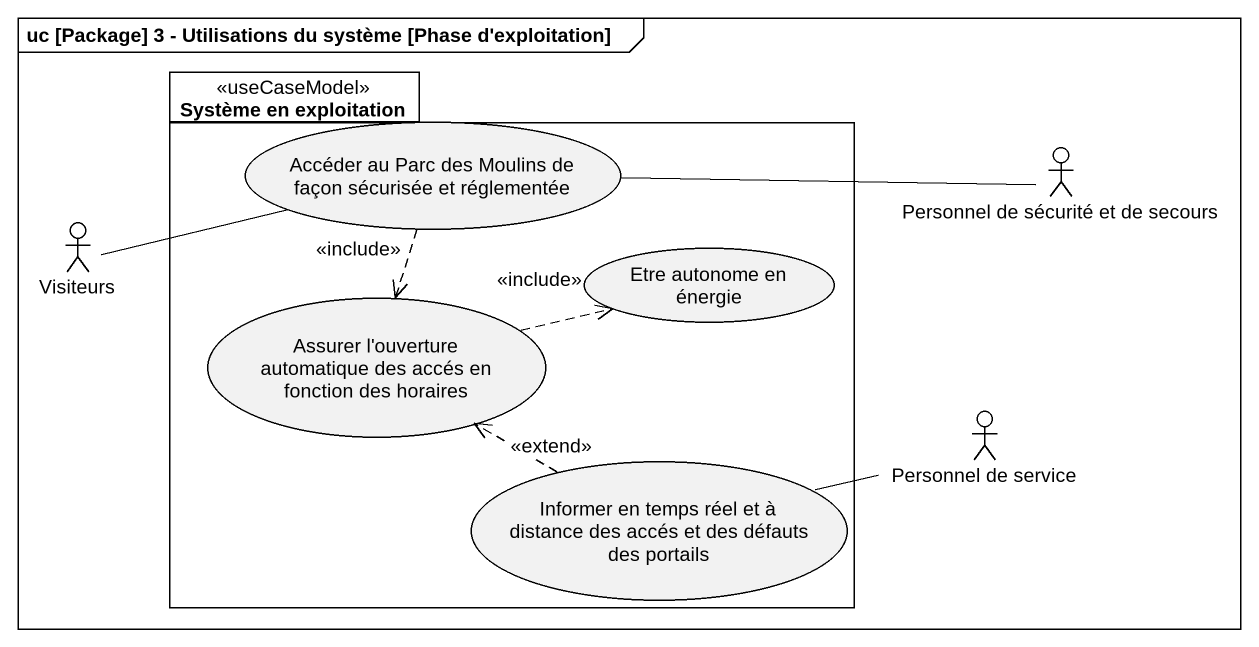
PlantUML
@startuml
mainframe uc [Package] 3 - Utilisations du système [Phase d'exploitation]
package "Système en exploitation" as Système_en_exploitation <<useCaseModel>> {
  usecase "Accéder au Parc des Moulins de façon sécurisée et réglementée" as Accéder_au_Parc_des_Moulins
  usecase "Etre autonome en énergie" as Etre_autonome_en_énergie
  usecase "Assurer l'ouverture automatique des accés en fonction des horaires" as Assurer_l_ouverture
  usecase "Informer en temps réel et à distance des accés et des défauts des portails" as Informer_en_temps_réel_et_à
}
actor "Personnel de sécurité et de secours" as Personnel_de_sécurité_et_de
actor Visiteurs
actor "Personnel de service" as Personnel_de_service
Accéder_au_Parc_des_Moulins ..> Assurer_l_ouverture : <<include>>
Personnel_de_sécurité_et_de -left- Accéder_au_Parc_des_Moulins
Visiteurs -right- Accéder_au_Parc_des_Moulins
Assurer_l_ouverture .right.> Etre_autonome_en_énergie : <<include>>
Personnel_de_service -left- Informer_en_temps_réel_et_à
Informer_en_temps_réel_et_à .left.> Assurer_l_ouverture : <<extend>>
@enduml
